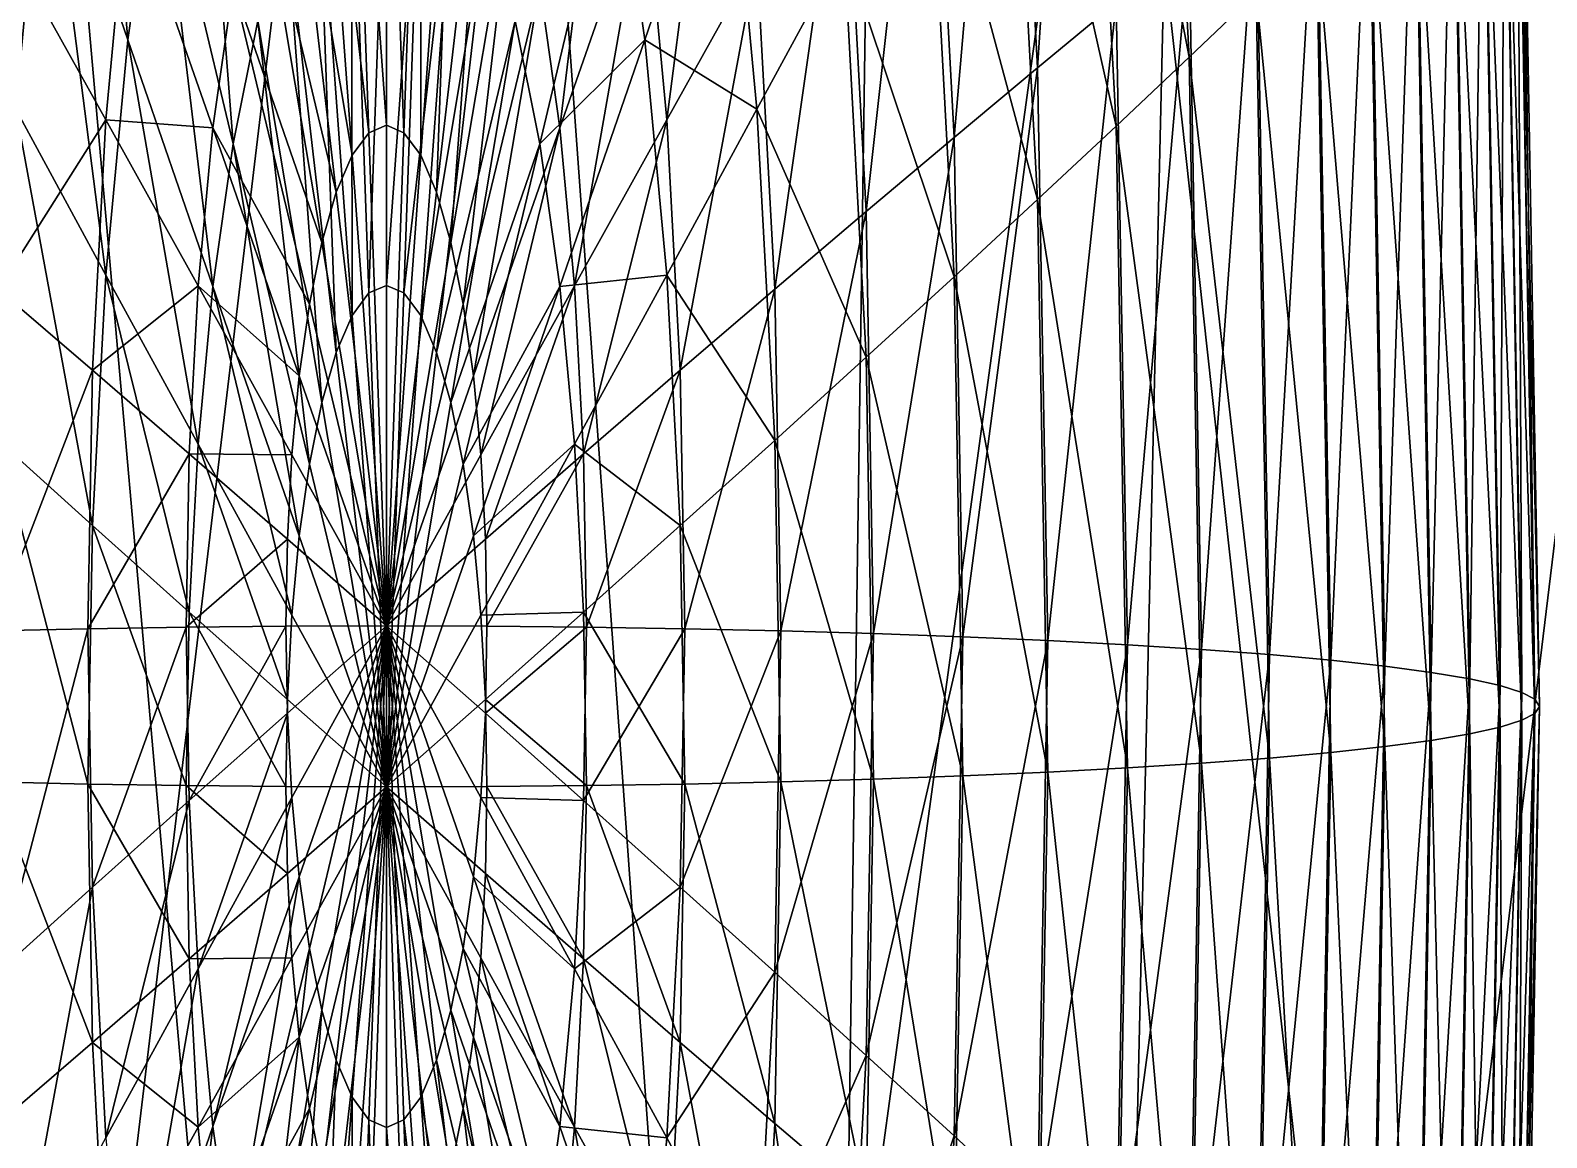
# Model space of a CAD drawing. Header units: metres. Extents: x -1.26 to 1.26, y -3.52 to 3.5.
# Drawn here: x -0.0618 to 0.2013, y -1.1444 to -0.9523 of the extents above; entities that cross this region are included whole.
import ezdxf

# ---------------------------------------------------------------- set-up
doc = ezdxf.new("R2010")
doc.units = ezdxf.units.M

msp = doc.modelspace()

# ---------------------------------------------------------------- linework, layer by layer
at = {"layer": 'Pyramid'}
for points in [[(0, -1.53623, -0.08826), (0, -0.51472, -0.12391), (-0.08926, -0.52521, -0.10398)], [(0.07446, -1.54556, -0.075), (0, -0.51472, -0.12391), (0, -1.53623, -0.08826)], [(0.07446, -1.54556, -0.075), (0.08926, -0.52521, -0.10398), (0, -0.51472, -0.12391)], [(0, -1.53623, -0.08826), (-0.08926, -0.52521, -0.10398), (-0.07446, -1.54556, -0.075)], [(0.20254, -1.55346, -0.06377), (0.08926, -0.52521, -0.10398), (0.07446, -1.54556, -0.075)], [(0.20254, -1.55346, -0.06377), (0.2428, -0.5341, -0.08712), (0.08926, -0.52521, -0.10398)], [(0.11606, -1.75334, 0.16585), (0.24427, -0.69867, 0.15494), (0.20377, -1.69974, 0.10673)], [(0.11606, -1.75334, 0.16585), (0.13913, -0.75896, 0.23734), (0.24427, -0.69867, 0.15494)], [(-0.11606, -1.75334, 0.16585), (-0.13913, -0.75896, 0.23734), (0, -0.78425, 0.27189)], [(0, -1.77581, 0.19064), (0.13913, -0.75896, 0.23734), (0.11606, -1.75334, 0.16585)], [(0, -1.77581, 0.19064), (0, -0.78425, 0.27189), (0.13913, -0.75896, 0.23734)], [(-0.11606, -1.75334, 0.16585), (0, -0.78425, 0.27189), (0, -1.77581, 0.19064)]]:
    msp.add_3dface(points, dxfattribs=at)
at = {"layer": 'Sphere'}
for points in [[(0.1208, -0.86097, 0.33728), (0.13289, -0.8382, 0.32706), (0.13927, -0.95697, 0.31875)], [(0.13289, -0.8382, 0.32706), (0.15088, -0.94586, 0.30663), (0.13927, -0.95697, 0.31875)], [(0.1208, -0.83959, 0.03161), (0.1078, -0.86247, 0.01936), (0.11297, -0.9588, 0.01263)], [(0.1208, -0.83959, 0.03161), (0.11297, -0.9588, 0.01263), (0.1266, -0.94756, 0.02406)], [(0.1078, -0.86247, 0.01936), (0.09397, -0.88692, 0.00826), (0.09848, -0.9709, 0.00238)], [(0.1078, -0.86247, 0.01936), (0.09848, -0.9709, 0.00238), (0.11297, -0.9588, 0.01263)], [(0.1078, -0.88532, 0.34623), (0.1208, -0.86097, 0.33728), (0.1266, -0.96893, 0.32973)], [(0.1208, -0.86097, 0.33728), (0.13927, -0.95697, 0.31875), (0.1266, -0.96893, 0.32973)], [(-0.04483, -0.95397, 0.37085), (-0.05924, -0.91211, 0.36852), (-0.0524, -0.86339, 0.37193)], [(-0.04483, -0.95397, 0.37085), (-0.0524, -0.86339, 0.37193), (-0.03965, -0.91711, 0.37343)], [(-0.06428, -0.96601, 0.36475), (-0.0732, -0.87144, 0.36467), (-0.05924, -0.91211, 0.36852)], [(-0.00603, -0.88526, -0.01544), (0, -0.96875, -0.02356), (0, -0.88263, -0.01526)], [(0, -0.88263, -0.01526), (0.00303, -0.97007, -0.02366), (0.00603, -0.88526, -0.01544)], [(0, -0.88263, -0.01526), (0, -0.96875, -0.02356), (0.00303, -0.97007, -0.02366)], [(-0.0266, -0.97198, 0.37338), (-0.03965, -0.91711, 0.37343), (-0.03327, -0.88528, 0.37566)], [(-0.0266, -0.97198, 0.37338), (-0.03327, -0.88528, 0.37566), (-0.02232, -0.95063, 0.37487)], [(-0.01188, -0.89307, -0.01599), (-0.00303, -0.97007, -0.02366), (-0.00603, -0.88526, -0.01544)], [(-0.00603, -0.88526, -0.01544), (-0.00303, -0.97007, -0.02366), (0, -0.96875, -0.02356)], [(0.00603, -0.88526, -0.01544), (0.00303, -0.97007, -0.02366), (0.00596, -0.97399, -0.02393)], [(0.00603, -0.88526, -0.01544), (0.00596, -0.97399, -0.02393), (0.01188, -0.89307, -0.01599)], [(0.05924, -0.88589, -0.00644), (0.04483, -0.92702, -0.01458), (0.04864, -0.96781, -0.01743)], [(0.05924, -0.88589, -0.00644), (0.04864, -0.96781, -0.01743), (0.06428, -0.93979, -0.01021)], [(0.09397, -0.91108, 0.35382), (0.1078, -0.88532, 0.34623), (0.11297, -0.98166, 0.33949)], [(0.1078, -0.88532, 0.34623), (0.1266, -0.96893, 0.32973), (0.11297, -0.98166, 0.33949)], [(0.09397, -0.88692, 0.00826), (0.07943, -0.91276, -0.00163), (0.08324, -0.98374, -0.00659)], [(0.09397, -0.88692, 0.00826), (0.08324, -0.98374, -0.00659), (0.09848, -0.9709, 0.00238)], [(0.03965, -0.89016, -0.012), (0.0266, -0.94451, -0.01959), (0.03008, -0.96924, -0.02132)], [(0.03965, -0.89016, -0.012), (0.03008, -0.96924, -0.02132), (0.04483, -0.92702, -0.01458)], [(-0.01736, -0.90583, -0.01688), (-0.00596, -0.97399, -0.02393), (-0.01188, -0.89307, -0.01599)], [(-0.01188, -0.89307, -0.01599), (-0.00596, -0.97399, -0.02393), (-0.00303, -0.97007, -0.02366)], [(0.01188, -0.89307, -0.01599), (0.00596, -0.97399, -0.02393), (0.00872, -0.9804, -0.02438)], [(0.01188, -0.89307, -0.01599), (0.00872, -0.9804, -0.02438), (0.01736, -0.90583, -0.01688)], [(0.19397, -0.89657, 0.14639), (0.19025, -0.89866, 0.12917), (0.19319, -1.06598, 0.11747)], [(0.19397, -0.89657, 0.14639), (0.19319, -1.06598, 0.11747), (0.19696, -1.06717, 0.13447)], [(0.19621, -0.89581, 0.16379), (0.19397, -0.89657, 0.14639), (0.19696, -1.06717, 0.13447)], [(0.19696, -0.89637, 0.18122), (0.19621, -0.89581, 0.16379), (0.19924, -1.06837, 0.15172)], [(0.19621, -0.89581, 0.16379), (0.19696, -1.06717, 0.13447), (0.19924, -1.06837, 0.15172)], [(0.19621, -0.89824, 0.19857), (0.19696, -0.89637, 0.18122), (0.2, -1.06959, 0.16911)], [(0.19696, -0.89637, 0.18122), (0.19924, -1.06837, 0.15172), (0.2, -1.06959, 0.16911)], [(0.19025, -0.89866, 0.12917), (0.18508, -0.90204, 0.11226), (0.18794, -1.06482, 0.10087)], [(0.19025, -0.89866, 0.12917), (0.18794, -1.06482, 0.10087), (0.19319, -1.06598, 0.11747)], [(0.19397, -0.90142, 0.21568), (0.19621, -0.89824, 0.19857), (0.19924, -1.07081, 0.1865)], [(0.19621, -0.89824, 0.19857), (0.2, -1.06959, 0.16911), (0.19924, -1.07081, 0.1865)], [(0.18508, -0.90204, 0.11226), (0.17851, -0.9067, 0.09577), (0.18126, -1.06369, 0.08479)], [(0.18508, -0.90204, 0.11226), (0.18126, -1.06369, 0.08479), (0.18794, -1.06482, 0.10087)], [(0.19025, -0.90588, 0.23245), (0.19397, -0.90142, 0.21568), (0.19696, -1.07201, 0.20376)], [(0.19397, -0.90142, 0.21568), (0.19924, -1.07081, 0.1865), (0.19696, -1.07201, 0.20376)], [(-0.02232, -0.92315, -0.01809), (-0.00872, -0.9804, -0.02438), (-0.01736, -0.90583, -0.01688)], [(-0.01736, -0.90583, -0.01688), (-0.00872, -0.9804, -0.02438), (-0.00596, -0.97399, -0.02393)], [(0.01736, -0.90583, -0.01688), (0.00872, -0.9804, -0.02438), (0.0112, -0.98909, -0.02499)], [(0.01736, -0.90583, -0.01688), (0.0112, -0.98909, -0.02499), (0.02232, -0.92315, -0.01809)], [(0.17851, -0.9067, 0.09577), (0.17057, -0.9126, 0.07984), (0.17321, -1.06262, 0.06935)], [(0.17851, -0.9067, 0.09577), (0.17321, -1.06262, 0.06935), (0.18126, -1.06369, 0.08479)], [(0.18508, -0.91158, 0.24873), (0.19025, -0.90588, 0.23245), (0.19319, -1.0732, 0.22075)], [(0.19025, -0.90588, 0.23245), (0.19696, -1.07201, 0.20376), (0.19319, -1.0732, 0.22075)], [(-0.04864, -0.99476, 0.368), (-0.06428, -0.96601, 0.36475), (-0.05924, -0.91211, 0.36852)], [(-0.04864, -0.99476, 0.368), (-0.05924, -0.91211, 0.36852), (-0.04483, -0.95397, 0.37085)], [(-0.00303, -0.99787, 0.37385), (-0.00603, -0.91274, 0.37752), (0, -0.91011, 0.37771)], [(-0.00303, -0.99787, 0.37385), (0, -0.91011, 0.37771), (0, -0.99655, 0.37394)], [(0, -0.99655, 0.37394), (0, -0.91011, 0.37771), (0.00603, -0.91274, 0.37752)], [(0.03965, -0.91711, 0.37343), (0.05924, -0.91211, 0.36852), (0.04483, -0.95397, 0.37085)], [(0.04483, -0.95397, 0.37085), (0.05924, -0.91211, 0.36852), (0.06428, -0.96601, 0.36475)], [(0.05924, -0.91211, 0.36852), (0.07943, -0.93804, 0.36001), (0.06428, -0.96601, 0.36475)], [(0.07943, -0.93804, 0.36001), (0.09397, -0.91108, 0.35382), (0.09848, -0.99506, 0.34795)], [(0.09397, -0.91108, 0.35382), (0.11297, -0.98166, 0.33949), (0.09848, -0.99506, 0.34795)], [(0.17057, -0.9126, 0.07984), (0.16134, -0.91969, 0.0646), (0.16383, -1.06159, 0.05467)], [(0.17057, -0.9126, 0.07984), (0.16383, -1.06159, 0.05467), (0.17321, -1.06262, 0.06935)], [(0.17851, -0.91849, 0.26441), (0.18508, -0.91158, 0.24873), (0.18794, -1.07436, 0.23735)], [(0.18508, -0.91158, 0.24873), (0.19319, -1.0732, 0.22075), (0.18794, -1.07436, 0.23735)], [(-0.00596, -1.00179, 0.37358), (-0.01188, -0.92055, 0.37697), (-0.00603, -0.91274, 0.37752)], [(-0.00596, -1.00179, 0.37358), (-0.00603, -0.91274, 0.37752), (-0.00303, -0.99787, 0.37385)], [(0, -0.99655, 0.37394), (0.00603, -0.91274, 0.37752), (0.00303, -0.99787, 0.37385)], [(0.00303, -0.99787, 0.37385), (0.00603, -0.91274, 0.37752), (0.01188, -0.92055, 0.37697)], [(0.07943, -0.91276, -0.00163), (0.06428, -0.93979, -0.01021), (0.06736, -0.99723, -0.01423)], [(0.07943, -0.91276, -0.00163), (0.06736, -0.99723, -0.01423), (0.08324, -0.98374, -0.00659)], [(-0.03008, -0.99672, 0.37165), (-0.04483, -0.95397, 0.37085), (-0.03965, -0.91711, 0.37343)], [(-0.03008, -0.99672, 0.37165), (-0.03965, -0.91711, 0.37343), (-0.0266, -0.97198, 0.37338)], [(0.02232, -0.95063, 0.37487), (0.03965, -0.91711, 0.37343), (0.0266, -0.97198, 0.37338)], [(0.0266, -0.97198, 0.37338), (0.03965, -0.91711, 0.37343), (0.04483, -0.95397, 0.37085)], [(-0.00872, -1.00819, 0.37313), (-0.01736, -0.93331, 0.37608), (-0.01188, -0.92055, 0.37697)], [(-0.00872, -1.00819, 0.37313), (-0.01188, -0.92055, 0.37697), (-0.00596, -1.00179, 0.37358)], [(0.00303, -0.99787, 0.37385), (0.01188, -0.92055, 0.37697), (0.00596, -1.00179, 0.37358)], [(0.00596, -1.00179, 0.37358), (0.01188, -0.92055, 0.37697), (0.01736, -0.93331, 0.37608)], [(0.16134, -0.91969, 0.0646), (0.15088, -0.92792, 0.05015), (0.15321, -1.06062, 0.04087)], [(0.16134, -0.91969, 0.0646), (0.15321, -1.06062, 0.04087), (0.16383, -1.06159, 0.05467)], [(0.17057, -0.92655, 0.27936), (0.17851, -0.91849, 0.26441), (0.18126, -1.07549, 0.25343)], [(0.17851, -0.91849, 0.26441), (0.18794, -1.07436, 0.23735), (0.18126, -1.07549, 0.25343)], [(-0.0266, -0.94451, -0.01959), (-0.0112, -0.98909, -0.02499), (-0.02232, -0.92315, -0.01809)], [(-0.02232, -0.92315, -0.01809), (-0.0112, -0.98909, -0.02499), (-0.00872, -0.9804, -0.02438)], [(0.02232, -0.92315, -0.01809), (0.0112, -0.98909, -0.02499), (0.01335, -0.99981, -0.02574)], [(0.02232, -0.92315, -0.01809), (0.01335, -0.99981, -0.02574), (0.0266, -0.94451, -0.01959)], [(-0.06428, -0.93979, -0.01021), (-0.04864, -0.96781, -0.01743), (-0.04483, -0.92702, -0.01458)], [(-0.04864, -0.96781, -0.01743), (-0.03008, -0.96924, -0.02132), (-0.04483, -0.92702, -0.01458)], [(-0.04483, -0.92702, -0.01458), (-0.03008, -0.96924, -0.02132), (-0.0266, -0.94451, -0.01959)], [(0.04483, -0.92702, -0.01458), (0.03008, -0.96924, -0.02132), (0.03264, -0.99661, -0.02323)], [(0.04483, -0.92702, -0.01458), (0.03264, -0.99661, -0.02323), (0.04864, -0.96781, -0.01743)], [(0.15088, -0.92792, 0.05015), (0.13927, -0.93724, 0.0366), (0.14142, -1.05973, 0.02803)], [(0.15088, -0.92792, 0.05015), (0.14142, -1.05973, 0.02803), (0.15321, -1.06062, 0.04087)], [(0.16134, -0.9357, 0.29347), (0.17057, -0.92655, 0.27936), (0.17321, -1.07657, 0.26887)], [(0.17057, -0.92655, 0.27936), (0.18126, -1.07549, 0.25343), (0.17321, -1.07657, 0.26887)], [(-0.0112, -1.01689, 0.37252), (-0.02232, -0.95063, 0.37487), (-0.01736, -0.93331, 0.37608)], [(-0.0112, -1.01689, 0.37252), (-0.01736, -0.93331, 0.37608), (-0.00872, -1.00819, 0.37313)], [(0.00596, -1.00179, 0.37358), (0.01736, -0.93331, 0.37608), (0.00872, -1.00819, 0.37313)], [(0.00872, -1.00819, 0.37313), (0.01736, -0.93331, 0.37608), (0.02232, -0.95063, 0.37487)], [(0.15088, -0.94586, 0.30663), (0.16134, -0.9357, 0.29347), (0.16383, -1.07759, 0.28355)], [(0.16134, -0.9357, 0.29347), (0.17321, -1.07657, 0.26887), (0.16383, -1.07759, 0.28355)], [(0.06428, -0.96601, 0.36475), (0.07943, -0.93804, 0.36001), (0.08324, -1.00903, 0.35505)], [(0.07943, -0.93804, 0.36001), (0.09848, -0.99506, 0.34795), (0.08324, -1.00903, 0.35505)], [(0.13927, -0.93724, 0.0366), (0.1266, -0.94756, 0.02406), (0.12856, -1.0589, 0.01627)], [(0.13927, -0.93724, 0.0366), (0.12856, -1.0589, 0.01627), (0.14142, -1.05973, 0.02803)], [(-0.06736, -0.99724, -0.01423), (-0.04864, -0.96781, -0.01743), (-0.06428, -0.93979, -0.01021)], [(0.06428, -0.93979, -0.01021), (0.04864, -0.96781, -0.01743), (0.05098, -1.01128, -0.02047)], [(0.06428, -0.93979, -0.01021), (0.05098, -1.01128, -0.02047), (0.06736, -0.99723, -0.01423)], [(-0.03008, -0.96924, -0.02132), (-0.01335, -0.99981, -0.02574), (-0.0266, -0.94451, -0.01959)], [(-0.0266, -0.94451, -0.01959), (-0.01335, -0.99981, -0.02574), (-0.0112, -0.98909, -0.02499)], [(0.0266, -0.94451, -0.01959), (0.01335, -0.99981, -0.02574), (0.0151, -1.01222, -0.0266)], [(0.0266, -0.94451, -0.01959), (0.0151, -1.01222, -0.0266), (0.03008, -0.96924, -0.02132)], [(0.13927, -0.95697, 0.31875), (0.15088, -0.94586, 0.30663), (0.15321, -1.07856, 0.29735)], [(0.15088, -0.94586, 0.30663), (0.16383, -1.07759, 0.28355), (0.15321, -1.07856, 0.29735)], [(0.1266, -0.94756, 0.02406), (0.11297, -0.9588, 0.01263), (0.11472, -1.05816, 0.00568)], [(0.1266, -0.94756, 0.02406), (0.11472, -1.05816, 0.00568), (0.12856, -1.0589, 0.01627)], [(-0.01335, -1.0276, 0.37177), (-0.0266, -0.97198, 0.37338), (-0.02232, -0.95063, 0.37487)], [(-0.01335, -1.0276, 0.37177), (-0.02232, -0.95063, 0.37487), (-0.0112, -1.01689, 0.37252)], [(0.00872, -1.00819, 0.37313), (0.02232, -0.95063, 0.37487), (0.0112, -1.01689, 0.37252)], [(0.0112, -1.01689, 0.37252), (0.02232, -0.95063, 0.37487), (0.0266, -0.97198, 0.37338)], [(-0.03264, -1.02408, 0.36973), (-0.04864, -0.99476, 0.368), (-0.04483, -0.95397, 0.37085)], [(-0.03264, -1.02408, 0.36973), (-0.04483, -0.95397, 0.37085), (-0.03008, -0.99672, 0.37165)], [(0.0266, -0.97198, 0.37338), (0.04483, -0.95397, 0.37085), (0.03008, -0.99672, 0.37165)], [(0.03008, -0.99672, 0.37165), (0.04483, -0.95397, 0.37085), (0.04864, -0.99476, 0.368)], [(0.04483, -0.95397, 0.37085), (0.06428, -0.96601, 0.36475), (0.04864, -0.99476, 0.368)], [(0.1266, -0.96893, 0.32973), (0.13927, -0.95697, 0.31875), (0.14142, -1.07946, 0.31019)], [(0.13927, -0.95697, 0.31875), (0.15321, -1.07856, 0.29735), (0.14142, -1.07946, 0.31019)], [(0.11297, -0.9588, 0.01263), (0.09848, -0.9709, 0.00238), (0.1, -1.05751, -0.00367)], [(0.11297, -0.9588, 0.01263), (0.1, -1.05751, -0.00367), (0.11472, -1.05816, 0.00568)], [(-0.05098, -1.03823, 0.36496), (-0.06736, -1.02345, 0.36073), (-0.06428, -0.96601, 0.36475)], [(-0.06736, -0.99724, -0.01423), (-0.05098, -1.01128, -0.02047), (-0.04864, -0.96781, -0.01743)], [(-0.05098, -1.03823, 0.36496), (-0.06428, -0.96601, 0.36475), (-0.04864, -0.99476, 0.368)], [(-0.05098, -1.01128, -0.02047), (-0.03264, -0.99661, -0.02323), (-0.04864, -0.96781, -0.01743)], [(-0.04864, -0.96781, -0.01743), (-0.03264, -0.99661, -0.02323), (-0.03008, -0.96924, -0.02132)], [(0.04864, -0.96781, -0.01743), (0.03264, -0.99661, -0.02323), (0.0342, -1.02577, -0.02527)], [(0.04864, -0.96781, -0.01743), (0.0342, -1.02577, -0.02527), (0.05098, -1.01128, -0.02047)], [(0.04864, -0.99476, 0.368), (0.06428, -0.96601, 0.36475), (0.06736, -1.02345, 0.36073)], [(0.06428, -0.96601, 0.36475), (0.08324, -1.00903, 0.35505), (0.06736, -1.02345, 0.36073)], [(-0.03264, -0.99661, -0.02323), (-0.0151, -1.01222, -0.0266), (-0.03008, -0.96924, -0.02132)], [(-0.03008, -0.96924, -0.02132), (-0.0151, -1.01222, -0.0266), (-0.01335, -0.99981, -0.02574)], [(-0.00596, -0.97399, -0.02393), (0, -1.05564, -0.0304), (-0.00303, -0.97007, -0.02366)], [(-0.00303, -0.97007, -0.02366), (0, -1.05564, -0.0304), (0, -0.96875, -0.02356)], [(-0.00303, -0.97007, -0.02366), (0, -1.05564, -0.0304), (0, -1.05564, -0.0304)], [(0, -0.96875, -0.02356), (0, -1.05564, -0.0304), (0.00303, -0.97007, -0.02366)], [(0, -0.96875, -0.02356), (0, -1.05564, -0.0304), (0, -1.05564, -0.0304)], [(0.00303, -0.97007, -0.02366), (0, -1.05564, -0.0304), (0.00596, -0.97399, -0.02393)], [(0.00303, -0.97007, -0.02366), (0, -1.05564, -0.0304), (0, -1.05564, -0.0304)], [(0.03008, -0.96924, -0.02132), (0.0151, -1.01222, -0.0266), (0.01638, -1.02596, -0.02756)], [(0.03008, -0.96924, -0.02132), (0.01638, -1.02596, -0.02756), (0.03264, -0.99661, -0.02323)], [(0.11297, -0.98166, 0.33949), (0.1266, -0.96893, 0.32973), (0.12856, -1.08028, 0.32195)], [(0.1266, -0.96893, 0.32973), (0.14142, -1.07946, 0.31019), (0.12856, -1.08028, 0.32195)], [(-0.0151, -1.04002, 0.3709), (-0.03008, -0.99672, 0.37165), (-0.0266, -0.97198, 0.37338)], [(-0.0151, -1.04002, 0.3709), (-0.0266, -0.97198, 0.37338), (-0.01335, -1.0276, 0.37177)], [(0.0112, -1.01689, 0.37252), (0.0266, -0.97198, 0.37338), (0.01335, -1.0276, 0.37177)], [(0.01335, -1.0276, 0.37177), (0.0266, -0.97198, 0.37338), (0.03008, -0.99672, 0.37165)], [(0.09848, -0.9709, 0.00238), (0.08324, -0.98374, -0.00659), (0.08452, -1.05695, -0.01171)], [(0.09848, -0.9709, 0.00238), (0.08452, -1.05695, -0.01171), (0.1, -1.05751, -0.00367)], [(-0.00872, -0.9804, -0.02438), (0, -1.05564, -0.0304), (-0.00596, -0.97399, -0.02393)], [(-0.00596, -0.97399, -0.02393), (0, -1.05564, -0.0304), (0, -1.05564, -0.0304)], [(0.00596, -0.97399, -0.02393), (0, -1.05564, -0.0304), (0.00872, -0.9804, -0.02438)], [(0.00596, -0.97399, -0.02393), (0, -1.05564, -0.0304), (0, -1.05564, -0.0304)], [(-0.0112, -0.98909, -0.02499), (0, -1.05564, -0.0304), (-0.00872, -0.9804, -0.02438)], [(-0.00872, -0.9804, -0.02438), (0, -1.05564, -0.0304), (0, -1.05564, -0.0304)], [(0.00872, -0.9804, -0.02438), (0, -1.05564, -0.0304), (0.0112, -0.98909, -0.02499)], [(0.00872, -0.9804, -0.02438), (0, -1.05564, -0.0304), (0, -1.05564, -0.0304)], [(0.09848, -0.99506, 0.34795), (0.11297, -0.98166, 0.33949), (0.11472, -1.08102, 0.33254)], [(0.11297, -0.98166, 0.33949), (0.12856, -1.08028, 0.32195), (0.11472, -1.08102, 0.33254)], [(0.08324, -0.98374, -0.00659), (0.06736, -0.99723, -0.01423), (0.0684, -1.05648, -0.01837)], [(0.08324, -0.98374, -0.00659), (0.0684, -1.05648, -0.01837), (0.08452, -1.05695, -0.01171)], [(-0.01335, -0.99981, -0.02574), (0, -1.05564, -0.0304), (-0.0112, -0.98909, -0.02499)], [(-0.0112, -0.98909, -0.02499), (0, -1.05564, -0.0304), (0, -1.05564, -0.0304)], [(0.0112, -0.98909, -0.02499), (0, -1.05564, -0.0304), (0.01335, -0.99981, -0.02574)], [(0.0112, -0.98909, -0.02499), (0, -1.05564, -0.0304), (0, -1.05564, -0.0304)], [(-0.0342, -1.05325, 0.3677), (-0.05098, -1.03823, 0.36496), (-0.04864, -0.99476, 0.368)], [(-0.05098, -1.01128, -0.02047), (-0.0342, -1.02577, -0.02527), (-0.03264, -0.99661, -0.02323)], [(-0.0342, -1.05325, 0.3677), (-0.04864, -0.99476, 0.368), (-0.03264, -1.02408, 0.36973)], [(-0.0342, -1.02577, -0.02527), (-0.01638, -1.02596, -0.02756), (-0.03264, -0.99661, -0.02323)], [(-0.03264, -0.99661, -0.02323), (-0.01638, -1.02596, -0.02756), (-0.0151, -1.01222, -0.0266)], [(-0.01638, -1.05375, 0.36994), (-0.03264, -1.02408, 0.36973), (-0.03008, -0.99672, 0.37165)], [(-0.01638, -1.05375, 0.36994), (-0.03008, -0.99672, 0.37165), (-0.0151, -1.04002, 0.3709)], [(0, -1.08354, 0.36862), (-0.00303, -0.99787, 0.37385), (0, -0.99655, 0.37394)], [(0, -1.08354, 0.36862), (0, -0.99655, 0.37394), (0, -1.08354, 0.36862)], [(0, -1.08354, 0.36862), (0, -0.99655, 0.37394), (0.00303, -0.99787, 0.37385)], [(0.01335, -1.0276, 0.37177), (0.03008, -0.99672, 0.37165), (0.0151, -1.04002, 0.3709)], [(0.0151, -1.04002, 0.3709), (0.03008, -0.99672, 0.37165), (0.03264, -1.02408, 0.36973)], [(0.03264, -0.99661, -0.02323), (0.01638, -1.02596, -0.02756), (0.01717, -1.0406, -0.02859)], [(0.03264, -0.99661, -0.02323), (0.01717, -1.0406, -0.02859), (0.0342, -1.02577, -0.02527)], [(0.03008, -0.99672, 0.37165), (0.04864, -0.99476, 0.368), (0.03264, -1.02408, 0.36973)], [(0.03264, -1.02408, 0.36973), (0.04864, -0.99476, 0.368), (0.05098, -1.03823, 0.36496)], [(0.04864, -0.99476, 0.368), (0.06736, -1.02345, 0.36073), (0.05098, -1.03823, 0.36496)], [(0.08324, -1.00903, 0.35505), (0.09848, -0.99506, 0.34795), (0.1, -1.08167, 0.34189)], [(0.09848, -0.99506, 0.34795), (0.11472, -1.08102, 0.33254), (0.1, -1.08167, 0.34189)], [(-0.0684, -1.05648, -0.01837), (-0.05098, -1.01128, -0.02047), (-0.06736, -0.99724, -0.01423)], [(0, -1.08354, 0.36862), (-0.00596, -1.00179, 0.37358), (-0.00303, -0.99787, 0.37385)], [(0, -1.08354, 0.36862), (-0.00303, -0.99787, 0.37385), (0, -1.08354, 0.36862)], [(0, -1.08354, 0.36862), (0.00303, -0.99787, 0.37385), (0.00596, -1.00179, 0.37358)], [(0, -1.08354, 0.36862), (0.00303, -0.99787, 0.37385), (0, -1.08354, 0.36862)], [(0.06736, -0.99723, -0.01423), (0.05098, -1.01128, -0.02047), (0.05176, -1.05612, -0.0236)], [(0.06736, -0.99723, -0.01423), (0.05176, -1.05612, -0.0236), (0.0684, -1.05648, -0.01837)], [(-0.0151, -1.01222, -0.0266), (0, -1.05564, -0.0304), (-0.01335, -0.99981, -0.02574)], [(-0.01335, -0.99981, -0.02574), (0, -1.05564, -0.0304), (0, -1.05564, -0.0304)], [(0, -1.08354, 0.36862), (-0.00872, -1.00819, 0.37313), (-0.00596, -1.00179, 0.37358)], [(0, -1.08354, 0.36862), (-0.00596, -1.00179, 0.37358), (0, -1.08354, 0.36862)], [(0.01335, -0.99981, -0.02574), (0, -1.05564, -0.0304), (0.0151, -1.01222, -0.0266)], [(0.01335, -0.99981, -0.02574), (0, -1.05564, -0.0304), (0, -1.05564, -0.0304)], [(0, -1.08354, 0.36862), (0.00596, -1.00179, 0.37358), (0.00872, -1.00819, 0.37313)], [(0, -1.08354, 0.36862), (0.00596, -1.00179, 0.37358), (0, -1.08354, 0.36862)], [(0, -1.08354, 0.36862), (-0.0112, -1.01689, 0.37252), (-0.00872, -1.00819, 0.37313)], [(0, -1.08354, 0.36862), (-0.00872, -1.00819, 0.37313), (0, -1.08354, 0.36862)], [(0, -1.08354, 0.36862), (0.00872, -1.00819, 0.37313), (0.0112, -1.01689, 0.37252)], [(0, -1.08354, 0.36862), (0.00872, -1.00819, 0.37313), (0, -1.08354, 0.36862)], [(0.06736, -1.02345, 0.36073), (0.08324, -1.00903, 0.35505), (0.08452, -1.08224, 0.34993)], [(0.08324, -1.00903, 0.35505), (0.1, -1.08167, 0.34189), (0.08452, -1.08224, 0.34993)], [(-0.0684, -1.05648, -0.01837), (-0.05176, -1.05612, -0.0236), (-0.05098, -1.01128, -0.02047)], [(-0.05176, -1.05612, -0.0236), (-0.0342, -1.02577, -0.02527), (-0.05098, -1.01128, -0.02047)], [(-0.01638, -1.02596, -0.02756), (0, -1.05564, -0.0304), (-0.0151, -1.01222, -0.0266)], [(-0.0151, -1.01222, -0.0266), (0, -1.05564, -0.0304), (0, -1.05564, -0.0304)], [(0.0151, -1.01222, -0.0266), (0, -1.05564, -0.0304), (0.01638, -1.02596, -0.02756)], [(0.0151, -1.01222, -0.0266), (0, -1.05564, -0.0304), (0, -1.05564, -0.0304)], [(0.05098, -1.01128, -0.02047), (0.0342, -1.02577, -0.02527), (0.03473, -1.05585, -0.02737)], [(0.05098, -1.01128, -0.02047), (0.03473, -1.05585, -0.02737), (0.05176, -1.05612, -0.0236)], [(0, -1.08354, 0.36862), (-0.01335, -1.0276, 0.37177), (-0.0112, -1.01689, 0.37252)], [(0, -1.08354, 0.36862), (-0.0112, -1.01689, 0.37252), (0, -1.08354, 0.36862)], [(0, -1.08354, 0.36862), (0.0112, -1.01689, 0.37252), (0.01335, -1.0276, 0.37177)], [(0, -1.08354, 0.36862), (0.0112, -1.01689, 0.37252), (0, -1.08354, 0.36862)], [(-0.05176, -1.08307, 0.36182), (-0.0684, -1.0827, 0.35659), (-0.06736, -1.02345, 0.36073)], [(-0.05176, -1.08307, 0.36182), (-0.06736, -1.02345, 0.36073), (-0.05098, -1.03823, 0.36496)], [(-0.05176, -1.05612, -0.0236), (-0.03473, -1.05585, -0.02737), (-0.0342, -1.02577, -0.02527)], [(-0.03473, -1.05585, -0.02737), (-0.01717, -1.0406, -0.02859), (-0.0342, -1.02577, -0.02527)], [(-0.01717, -1.06839, 0.36892), (-0.0342, -1.05325, 0.3677), (-0.03264, -1.02408, 0.36973)], [(-0.0342, -1.02577, -0.02527), (-0.01717, -1.0406, -0.02859), (-0.01638, -1.02596, -0.02756)], [(-0.01717, -1.06839, 0.36892), (-0.03264, -1.02408, 0.36973), (-0.01638, -1.05375, 0.36994)], [(0.0151, -1.04002, 0.3709), (0.03264, -1.02408, 0.36973), (0.01638, -1.05375, 0.36994)], [(0.01638, -1.05375, 0.36994), (0.03264, -1.02408, 0.36973), (0.0342, -1.05325, 0.3677)], [(0.0342, -1.02577, -0.02527), (0.01717, -1.0406, -0.02859), (0.01743, -1.05569, -0.02964)], [(0.0342, -1.02577, -0.02527), (0.01743, -1.05569, -0.02964), (0.03473, -1.05585, -0.02737)], [(0.03264, -1.02408, 0.36973), (0.05098, -1.03823, 0.36496), (0.0342, -1.05325, 0.3677)], [(0.05098, -1.03823, 0.36496), (0.06736, -1.02345, 0.36073), (0.0684, -1.0827, 0.35659)], [(0.06736, -1.02345, 0.36073), (0.08452, -1.08224, 0.34993), (0.0684, -1.0827, 0.35659)], [(-0.01717, -1.0406, -0.02859), (0, -1.05564, -0.0304), (-0.01638, -1.02596, -0.02756)], [(-0.01638, -1.02596, -0.02756), (0, -1.05564, -0.0304), (0, -1.05564, -0.0304)], [(0, -1.08354, 0.36862), (-0.0151, -1.04002, 0.3709), (-0.01335, -1.0276, 0.37177)], [(0, -1.08354, 0.36862), (-0.01335, -1.0276, 0.37177), (0, -1.08354, 0.36862)], [(0.01638, -1.02596, -0.02756), (0, -1.05564, -0.0304), (0.01717, -1.0406, -0.02859)], [(0.01638, -1.02596, -0.02756), (0, -1.05564, -0.0304), (0, -1.05564, -0.0304)], [(0, -1.08354, 0.36862), (0.01335, -1.0276, 0.37177), (0.0151, -1.04002, 0.3709)], [(0, -1.08354, 0.36862), (0.01335, -1.0276, 0.37177), (0, -1.08354, 0.36862)], [(-0.03473, -1.08333, 0.36559), (-0.05176, -1.08307, 0.36182), (-0.05098, -1.03823, 0.36496)], [(-0.03473, -1.08333, 0.36559), (-0.05098, -1.03823, 0.36496), (-0.0342, -1.05325, 0.3677)], [(0.0342, -1.05325, 0.3677), (0.05098, -1.03823, 0.36496), (0.05176, -1.08307, 0.36182)], [(0.05098, -1.03823, 0.36496), (0.0684, -1.0827, 0.35659), (0.05176, -1.08307, 0.36182)], [(-0.03473, -1.05585, -0.02737), (-0.01743, -1.05569, -0.02964), (-0.01717, -1.0406, -0.02859)], [(-0.01743, -1.05569, -0.02964), (0, -1.05564, -0.0304), (-0.01717, -1.0406, -0.02859)], [(-0.01717, -1.0406, -0.02859), (0, -1.05564, -0.0304), (0, -1.05564, -0.0304)], [(0, -1.08354, 0.36862), (-0.01638, -1.05375, 0.36994), (-0.0151, -1.04002, 0.3709)], [(0, -1.08354, 0.36862), (-0.0151, -1.04002, 0.3709), (0, -1.08354, 0.36862)], [(0, -1.08354, 0.36862), (0.0151, -1.04002, 0.3709), (0.01638, -1.05375, 0.36994)], [(0, -1.08354, 0.36862), (0.0151, -1.04002, 0.3709), (0, -1.08354, 0.36862)], [(0.01717, -1.0406, -0.02859), (0, -1.05564, -0.0304), (0.01743, -1.05569, -0.02964)], [(0.01717, -1.0406, -0.02859), (0, -1.05564, -0.0304), (0, -1.05564, -0.0304)], [(-0.01743, -1.08349, 0.36786), (-0.03473, -1.08333, 0.36559), (-0.0342, -1.05325, 0.3677)], [(-0.01743, -1.08349, 0.36786), (-0.0342, -1.05325, 0.3677), (-0.01717, -1.06839, 0.36892)], [(0, -1.08354, 0.36862), (-0.01717, -1.06839, 0.36892), (-0.01638, -1.05375, 0.36994)], [(0, -1.08354, 0.36862), (-0.01638, -1.05375, 0.36994), (0, -1.08354, 0.36862)], [(0, -1.08354, 0.36862), (0.01638, -1.05375, 0.36994), (0.01717, -1.06839, 0.36892)], [(0, -1.08354, 0.36862), (0.01638, -1.05375, 0.36994), (0, -1.08354, 0.36862)], [(0.01638, -1.05375, 0.36994), (0.0342, -1.05325, 0.3677), (0.01717, -1.06839, 0.36892)], [(0.01717, -1.06839, 0.36892), (0.0342, -1.05325, 0.3677), (0.03473, -1.08333, 0.36559)], [(0.0342, -1.05325, 0.3677), (0.05176, -1.08307, 0.36182), (0.03473, -1.08333, 0.36559)], [(-0.06736, -1.11573, -0.02251), (-0.05176, -1.05612, -0.0236), (-0.0684, -1.05648, -0.01837)], [(-0.06736, -1.11573, -0.02251), (-0.05098, -1.10095, -0.02674), (-0.05176, -1.05612, -0.0236)], [(-0.05098, -1.10095, -0.02674), (-0.03473, -1.05585, -0.02737), (-0.05176, -1.05612, -0.0236)], [(-0.05098, -1.10095, -0.02674), (-0.0342, -1.08593, -0.02947), (-0.03473, -1.05585, -0.02737)], [(-0.0342, -1.08593, -0.02947), (-0.01743, -1.05569, -0.02964), (-0.03473, -1.05585, -0.02737)], [(-0.0342, -1.08593, -0.02947), (-0.01717, -1.07079, -0.0307), (-0.01743, -1.05569, -0.02964)], [(-0.01743, -1.05569, -0.02964), (0, -1.05564, -0.0304), (0, -1.05564, -0.0304)], [(-0.01717, -1.07079, -0.0307), (0, -1.05564, -0.0304), (-0.01743, -1.05569, -0.02964)], [(-0.01717, -1.07079, -0.0307), (0, -1.05564, -0.0304), (0, -1.05564, -0.0304)], [(-0.01638, -1.08543, -0.03172), (0, -1.05564, -0.0304), (-0.01717, -1.07079, -0.0307)], [(-0.01638, -1.08543, -0.03172), (0, -1.05564, -0.0304), (0, -1.05564, -0.0304)], [(-0.0151, -1.09916, -0.03268), (0, -1.05564, -0.0304), (-0.01638, -1.08543, -0.03172)], [(-0.0151, -1.09916, -0.03268), (0, -1.05564, -0.0304), (0, -1.05564, -0.0304)], [(-0.01335, -1.11158, -0.03355), (0, -1.05564, -0.0304), (-0.0151, -1.09916, -0.03268)], [(-0.01335, -1.11158, -0.03355), (0, -1.05564, -0.0304), (0, -1.05564, -0.0304)], [(-0.0112, -1.1223, -0.0343), (0, -1.05564, -0.0304), (-0.01335, -1.11158, -0.03355)], [(-0.0112, -1.1223, -0.0343), (0, -1.05564, -0.0304), (0, -1.05564, -0.0304)], [(-0.00872, -1.13099, -0.03491), (0, -1.05564, -0.0304), (-0.0112, -1.1223, -0.0343)], [(-0.00872, -1.13099, -0.03491), (0, -1.05564, -0.0304), (0, -1.05564, -0.0304)], [(-0.00596, -1.13739, -0.03536), (0, -1.05564, -0.0304), (-0.00872, -1.13099, -0.03491)], [(-0.00596, -1.13739, -0.03536), (0, -1.05564, -0.0304), (0, -1.05564, -0.0304)], [(-0.00303, -1.14132, -0.03563), (0, -1.05564, -0.0304), (-0.00596, -1.13739, -0.03536)], [(-0.00303, -1.14132, -0.03563), (0, -1.05564, -0.0304), (0, -1.05564, -0.0304)], [(0, -1.14264, -0.03572), (0, -1.05564, -0.0304), (-0.00303, -1.14132, -0.03563)], [(0, -1.14264, -0.03572), (0, -1.05564, -0.0304), (0, -1.05564, -0.0304)], [(0.00303, -1.14132, -0.03563), (0, -1.05564, -0.0304), (0, -1.14264, -0.03572)], [(0.00303, -1.14132, -0.03563), (0, -1.05564, -0.0304), (0, -1.05564, -0.0304)], [(0.00596, -1.13739, -0.03536), (0, -1.05564, -0.0304), (0.00303, -1.14132, -0.03563)], [(0.00596, -1.13739, -0.03536), (0, -1.05564, -0.0304), (0, -1.05564, -0.0304)], [(0.00872, -1.13099, -0.03491), (0, -1.05564, -0.0304), (0.00596, -1.13739, -0.03536)], [(0.00872, -1.13099, -0.03491), (0, -1.05564, -0.0304), (0, -1.05564, -0.0304)], [(0.0112, -1.1223, -0.0343), (0, -1.05564, -0.0304), (0.00872, -1.13099, -0.03491)], [(0.0112, -1.1223, -0.0343), (0, -1.05564, -0.0304), (0, -1.05564, -0.0304)], [(0.01335, -1.11158, -0.03355), (0, -1.05564, -0.0304), (0.0112, -1.1223, -0.0343)], [(0.01335, -1.11158, -0.03355), (0, -1.05564, -0.0304), (0, -1.05564, -0.0304)], [(0.0151, -1.09916, -0.03268), (0, -1.05564, -0.0304), (0.01335, -1.11158, -0.03355)], [(0.0151, -1.09916, -0.03268), (0, -1.05564, -0.0304), (0, -1.05564, -0.0304)], [(0.01638, -1.08543, -0.03172), (0, -1.05564, -0.0304), (0.0151, -1.09916, -0.03268)], [(0.01638, -1.08543, -0.03172), (0, -1.05564, -0.0304), (0, -1.05564, -0.0304)], [(0.01717, -1.07079, -0.0307), (0, -1.05564, -0.0304), (0.01638, -1.08543, -0.03172)], [(0.01717, -1.07079, -0.0307), (0, -1.05564, -0.0304), (0, -1.05564, -0.0304)], [(0.01743, -1.05569, -0.02964), (0, -1.05564, -0.0304), (0.01717, -1.07079, -0.0307)], [(0.01743, -1.05569, -0.02964), (0, -1.05564, -0.0304), (0, -1.05564, -0.0304)], [(0.03473, -1.05585, -0.02737), (0.01743, -1.05569, -0.02964), (0.01717, -1.07079, -0.0307)], [(0.03473, -1.05585, -0.02737), (0.01717, -1.07079, -0.0307), (0.0342, -1.08593, -0.02947)], [(0.05176, -1.05612, -0.0236), (0.03473, -1.05585, -0.02737), (0.0342, -1.08593, -0.02947)], [(0.05176, -1.05612, -0.0236), (0.0342, -1.08593, -0.02947), (0.05098, -1.10095, -0.02674)], [(0.0684, -1.05648, -0.01837), (0.05176, -1.05612, -0.0236), (0.05098, -1.10095, -0.02674)], [(0.0684, -1.05648, -0.01837), (0.05098, -1.10095, -0.02674), (0.06736, -1.11573, -0.02251)], [(0.08452, -1.05695, -0.01171), (0.0684, -1.05648, -0.01837), (0.06736, -1.11573, -0.02251)], [(0.08452, -1.05695, -0.01171), (0.06736, -1.11573, -0.02251), (0.08324, -1.13016, -0.01683)], [(0.1, -1.05751, -0.00367), (0.08452, -1.05695, -0.01171), (0.08324, -1.13016, -0.01683)], [(0.1, -1.05751, -0.00367), (0.08324, -1.13016, -0.01683), (0.09848, -1.14412, -0.00973)], [(0.11472, -1.05816, 0.00568), (0.1, -1.05751, -0.00367), (0.09848, -1.14412, -0.00973)], [(0.11472, -1.05816, 0.00568), (0.09848, -1.14412, -0.00973), (0.11297, -1.15752, -0.00127)], [(0.12856, -1.0589, 0.01627), (0.11472, -1.05816, 0.00568), (0.11297, -1.15752, -0.00127)], [(0.12856, -1.0589, 0.01627), (0.11297, -1.15752, -0.00127), (0.1266, -1.17025, 0.00849)], [(0.14142, -1.05973, 0.02803), (0.12856, -1.0589, 0.01627), (0.1266, -1.17025, 0.00849)], [(0.14142, -1.05973, 0.02803), (0.1266, -1.17025, 0.00849), (0.13927, -1.18221, 0.01947)], [(0.15321, -1.06062, 0.04087), (0.14142, -1.05973, 0.02803), (0.13927, -1.18221, 0.01947)], [(0.15321, -1.06062, 0.04087), (0.13927, -1.18221, 0.01947), (0.15088, -1.19332, 0.03159)], [(0.16383, -1.06159, 0.05467), (0.15321, -1.06062, 0.04087), (0.15088, -1.19332, 0.03159)], [(0.16383, -1.06159, 0.05467), (0.15088, -1.19332, 0.03159), (0.16134, -1.20349, 0.04475)], [(0.17321, -1.06262, 0.06935), (0.16383, -1.06159, 0.05467), (0.16134, -1.20349, 0.04475)], [(0.17321, -1.06262, 0.06935), (0.16134, -1.20349, 0.04475), (0.17057, -1.21263, 0.05886)], [(0.18126, -1.06369, 0.08479), (0.17321, -1.06262, 0.06935), (0.17057, -1.21263, 0.05886)], [(0.18126, -1.06369, 0.08479), (0.17057, -1.21263, 0.05886), (0.17851, -1.22069, 0.07381)], [(0.18794, -1.06482, 0.10087), (0.18126, -1.06369, 0.08479), (0.17851, -1.22069, 0.07381)], [(0.18794, -1.06482, 0.10087), (0.17851, -1.22069, 0.07381), (0.18508, -1.2276, 0.08949)], [(0.19319, -1.06598, 0.11747), (0.18794, -1.06482, 0.10087), (0.18508, -1.2276, 0.08949)], [(0.19319, -1.06598, 0.11747), (0.18508, -1.2276, 0.08949), (0.19025, -1.2333, 0.10577)], [(0.19696, -1.06717, 0.13447), (0.19319, -1.06598, 0.11747), (0.19025, -1.2333, 0.10577)], [(0.19696, -1.06717, 0.13447), (0.19025, -1.2333, 0.10577), (0.19397, -1.23776, 0.12254)], [(0.19924, -1.06837, 0.15172), (0.19696, -1.06717, 0.13447), (0.19397, -1.23776, 0.12254)], [(0, -1.08354, 0.36862), (-0.01743, -1.08349, 0.36786), (-0.01717, -1.06839, 0.36892)], [(0, -1.08354, 0.36862), (-0.01717, -1.06839, 0.36892), (0, -1.08354, 0.36862)], [(0, -1.08354, 0.36862), (0.01717, -1.06839, 0.36892), (0.01743, -1.08349, 0.36786)], [(0, -1.08354, 0.36862), (0.01717, -1.06839, 0.36892), (0, -1.08354, 0.36862)], [(0.01717, -1.06839, 0.36892), (0.03473, -1.08333, 0.36559), (0.01743, -1.08349, 0.36786)], [(0.19924, -1.06837, 0.15172), (0.19397, -1.23776, 0.12254), (0.19621, -1.24094, 0.13965)], [(0.2, -1.06959, 0.16911), (0.19924, -1.06837, 0.15172), (0.19621, -1.24094, 0.13965)], [(0.2, -1.06959, 0.16911), (0.19621, -1.24094, 0.13965), (0.19696, -1.24282, 0.157)], [(0.19924, -1.07081, 0.1865), (0.2, -1.06959, 0.16911), (0.19696, -1.24282, 0.157)], [(-0.03264, -1.1151, -0.03151), (-0.01717, -1.07079, -0.0307), (-0.0342, -1.08593, -0.02947)], [(-0.03264, -1.1151, -0.03151), (-0.01638, -1.08543, -0.03172), (-0.01717, -1.07079, -0.0307)], [(0.0342, -1.08593, -0.02947), (0.01717, -1.07079, -0.0307), (0.01638, -1.08543, -0.03172)], [(0.19319, -1.0732, 0.22075), (0.19696, -1.07201, 0.20376), (0.19397, -1.24261, 0.19183)], [(0.19696, -1.07201, 0.20376), (0.19621, -1.24337, 0.17443), (0.19397, -1.24261, 0.19183)], [(0.19696, -1.07201, 0.20376), (0.19924, -1.07081, 0.1865), (0.19621, -1.24337, 0.17443)], [(0.19924, -1.07081, 0.1865), (0.19696, -1.24282, 0.157), (0.19621, -1.24337, 0.17443)], [(0.17321, -1.07657, 0.26887), (0.18126, -1.07549, 0.25343), (0.17851, -1.23248, 0.24245)], [(0.18126, -1.07549, 0.25343), (0.18508, -1.23714, 0.22597), (0.17851, -1.23248, 0.24245)], [(0.18126, -1.07549, 0.25343), (0.18794, -1.07436, 0.23735), (0.18508, -1.23714, 0.22597)], [(0.18794, -1.07436, 0.23735), (0.19025, -1.24052, 0.20905), (0.18508, -1.23714, 0.22597)], [(0.18794, -1.07436, 0.23735), (0.19319, -1.0732, 0.22075), (0.19025, -1.24052, 0.20905)], [(0.19319, -1.0732, 0.22075), (0.19397, -1.24261, 0.19183), (0.19025, -1.24052, 0.20905)], [(0.15321, -1.07856, 0.29735), (0.16383, -1.07759, 0.28355), (0.16134, -1.21949, 0.27362)], [(0.16383, -1.07759, 0.28355), (0.17057, -1.22658, 0.25838), (0.16134, -1.21949, 0.27362)], [(0.16383, -1.07759, 0.28355), (0.17321, -1.07657, 0.26887), (0.17057, -1.22658, 0.25838)], [(0.17321, -1.07657, 0.26887), (0.17851, -1.23248, 0.24245), (0.17057, -1.22658, 0.25838)], [(0.1, -1.08167, 0.34189), (0.11472, -1.08102, 0.33254), (0.11297, -1.18038, 0.32559)], [(0.11472, -1.08102, 0.33254), (0.1266, -1.19163, 0.31416), (0.11297, -1.18038, 0.32559)], [(0.11472, -1.08102, 0.33254), (0.12856, -1.08028, 0.32195), (0.1266, -1.19163, 0.31416)], [(0.12856, -1.08028, 0.32195), (0.13927, -1.20194, 0.30162), (0.1266, -1.19163, 0.31416)], [(0.12856, -1.08028, 0.32195), (0.14142, -1.07946, 0.31019), (0.13927, -1.20194, 0.30162)], [(0.14142, -1.07946, 0.31019), (0.15088, -1.21126, 0.28808), (0.13927, -1.20194, 0.30162)], [(0.14142, -1.07946, 0.31019), (0.15321, -1.07856, 0.29735), (0.15088, -1.21126, 0.28808)], [(0.15321, -1.07856, 0.29735), (0.16134, -1.21949, 0.27362), (0.15088, -1.21126, 0.28808)], [(-0.05098, -1.1279, 0.35869), (-0.0684, -1.0827, 0.35659), (-0.05176, -1.08307, 0.36182)], [(-0.05098, -1.1279, 0.35869), (-0.06736, -1.14195, 0.35245), (-0.0684, -1.0827, 0.35659)], [(-0.0342, -1.11341, 0.36349), (-0.05176, -1.08307, 0.36182), (-0.03473, -1.08333, 0.36559)], [(-0.0342, -1.11341, 0.36349), (-0.05098, -1.1279, 0.35869), (-0.05176, -1.08307, 0.36182)], [(-0.01717, -1.09859, 0.36681), (-0.03473, -1.08333, 0.36559), (-0.01743, -1.08349, 0.36786)], [(-0.01717, -1.09859, 0.36681), (-0.0342, -1.11341, 0.36349), (-0.03473, -1.08333, 0.36559)], [(0, -1.08354, 0.36862), (-0.01743, -1.08349, 0.36786), (0, -1.08354, 0.36862)], [(0, -1.08354, 0.36862), (-0.01717, -1.09859, 0.36681), (-0.01743, -1.08349, 0.36786)], [(0, -1.08354, 0.36862), (-0.01717, -1.09859, 0.36681), (0, -1.08354, 0.36862)], [(0, -1.08354, 0.36862), (-0.01638, -1.11323, 0.36578), (-0.01717, -1.09859, 0.36681)], [(0, -1.08354, 0.36862), (-0.01638, -1.11323, 0.36578), (0, -1.08354, 0.36862)], [(0, -1.08354, 0.36862), (-0.0151, -1.12696, 0.36482), (-0.01638, -1.11323, 0.36578)], [(0, -1.08354, 0.36862), (-0.0151, -1.12696, 0.36482), (0, -1.08354, 0.36862)], [(0, -1.08354, 0.36862), (-0.01335, -1.13938, 0.36396), (-0.0151, -1.12696, 0.36482)], [(0, -1.08354, 0.36862), (-0.01335, -1.13938, 0.36396), (0, -1.08354, 0.36862)], [(0, -1.08354, 0.36862), (-0.0112, -1.15009, 0.36321), (-0.01335, -1.13938, 0.36396)], [(0, -1.08354, 0.36862), (-0.0112, -1.15009, 0.36321), (0, -1.08354, 0.36862)], [(0, -1.08354, 0.36862), (-0.00872, -1.15878, 0.3626), (-0.0112, -1.15009, 0.36321)], [(0, -1.08354, 0.36862), (-0.00872, -1.15878, 0.3626), (0, -1.08354, 0.36862)], [(0, -1.08354, 0.36862), (-0.00596, -1.16519, 0.36215), (-0.00872, -1.15878, 0.3626)], [(0, -1.08354, 0.36862), (-0.00596, -1.16519, 0.36215), (0, -1.08354, 0.36862)], [(0, -1.08354, 0.36862), (-0.00303, -1.16911, 0.36188), (-0.00596, -1.16519, 0.36215)], [(0, -1.08354, 0.36862), (-0.00303, -1.16911, 0.36188), (0, -1.08354, 0.36862)], [(0, -1.08354, 0.36862), (0, -1.17043, 0.36178), (-0.00303, -1.16911, 0.36188)], [(0, -1.08354, 0.36862), (0.01743, -1.08349, 0.36786), (0.01717, -1.09859, 0.36681)], [(0, -1.08354, 0.36862), (0.01743, -1.08349, 0.36786), (0, -1.08354, 0.36862)], [(0, -1.08354, 0.36862), (0, -1.17043, 0.36178), (0, -1.08354, 0.36862)], [(0, -1.08354, 0.36862), (0.00303, -1.16911, 0.36188), (0, -1.17043, 0.36178)], [(0, -1.08354, 0.36862), (0.00303, -1.16911, 0.36188), (0, -1.08354, 0.36862)], [(0, -1.08354, 0.36862), (0.00596, -1.16519, 0.36215), (0.00303, -1.16911, 0.36188)], [(0, -1.08354, 0.36862), (0.00596, -1.16519, 0.36215), (0, -1.08354, 0.36862)], [(0, -1.08354, 0.36862), (0.00872, -1.15878, 0.3626), (0.00596, -1.16519, 0.36215)], [(0, -1.08354, 0.36862), (0.00872, -1.15878, 0.3626), (0, -1.08354, 0.36862)], [(0, -1.08354, 0.36862), (0.0112, -1.15009, 0.36321), (0.00872, -1.15878, 0.3626)], [(0, -1.08354, 0.36862), (0.0112, -1.15009, 0.36321), (0, -1.08354, 0.36862)], [(0, -1.08354, 0.36862), (0.01335, -1.13938, 0.36396), (0.0112, -1.15009, 0.36321)], [(0, -1.08354, 0.36862), (0.01335, -1.13938, 0.36396), (0, -1.08354, 0.36862)], [(0, -1.08354, 0.36862), (0.0151, -1.12696, 0.36482), (0.01335, -1.13938, 0.36396)], [(0, -1.08354, 0.36862), (0.0151, -1.12696, 0.36482), (0, -1.08354, 0.36862)], [(0, -1.08354, 0.36862), (0.01638, -1.11323, 0.36578), (0.0151, -1.12696, 0.36482)], [(0, -1.08354, 0.36862), (0.01638, -1.11323, 0.36578), (0, -1.08354, 0.36862)], [(0, -1.08354, 0.36862), (0.01717, -1.09859, 0.36681), (0.01638, -1.11323, 0.36578)], [(0, -1.08354, 0.36862), (0.01717, -1.09859, 0.36681), (0, -1.08354, 0.36862)], [(0.01743, -1.08349, 0.36786), (0.0342, -1.11341, 0.36349), (0.01717, -1.09859, 0.36681)], [(0.01743, -1.08349, 0.36786), (0.03473, -1.08333, 0.36559), (0.0342, -1.11341, 0.36349)], [(0.03473, -1.08333, 0.36559), (0.05098, -1.1279, 0.35869), (0.0342, -1.11341, 0.36349)], [(0.03473, -1.08333, 0.36559), (0.05176, -1.08307, 0.36182), (0.05098, -1.1279, 0.35869)], [(0.05176, -1.08307, 0.36182), (0.06736, -1.14195, 0.35245), (0.05098, -1.1279, 0.35869)], [(0.05176, -1.08307, 0.36182), (0.0684, -1.0827, 0.35659), (0.06736, -1.14195, 0.35245)], [(0.0684, -1.0827, 0.35659), (0.08324, -1.15544, 0.34481), (0.06736, -1.14195, 0.35245)], [(0.0684, -1.0827, 0.35659), (0.08452, -1.08224, 0.34993), (0.08324, -1.15544, 0.34481)], [(0.08452, -1.08224, 0.34993), (0.09848, -1.16829, 0.33584), (0.08324, -1.15544, 0.34481)], [(0.08452, -1.08224, 0.34993), (0.1, -1.08167, 0.34189), (0.09848, -1.16829, 0.33584)], [(0.1, -1.08167, 0.34189), (0.11297, -1.18038, 0.32559), (0.09848, -1.16829, 0.33584)], [(-0.04864, -1.14442, -0.02978), (-0.0342, -1.08593, -0.02947), (-0.05098, -1.10095, -0.02674)], [(-0.04864, -1.14442, -0.02978), (-0.03264, -1.1151, -0.03151), (-0.0342, -1.08593, -0.02947)], [(-0.03008, -1.14246, -0.03343), (-0.01638, -1.08543, -0.03172), (-0.03264, -1.1151, -0.03151)], [(-0.03008, -1.14246, -0.03343), (-0.0151, -1.09916, -0.03268), (-0.01638, -1.08543, -0.03172)], [(0.03264, -1.1151, -0.03151), (0.01638, -1.08543, -0.03172), (0.0151, -1.09916, -0.03268)], [(0.0342, -1.08593, -0.02947), (0.01638, -1.08543, -0.03172), (0.03264, -1.1151, -0.03151)], [(0.05098, -1.10095, -0.02674), (0.0342, -1.08593, -0.02947), (0.03264, -1.1151, -0.03151)], [(-0.01638, -1.11323, 0.36578), (-0.0342, -1.11341, 0.36349), (-0.01717, -1.09859, 0.36681)], [(-0.0266, -1.1672, -0.03516), (-0.0151, -1.09916, -0.03268), (-0.03008, -1.14246, -0.03343)], [(-0.0266, -1.1672, -0.03516), (-0.01335, -1.11158, -0.03355), (-0.0151, -1.09916, -0.03268)], [(0.03008, -1.14246, -0.03343), (0.0151, -1.09916, -0.03268), (0.01335, -1.11158, -0.03355)], [(0.03264, -1.1151, -0.03151), (0.0151, -1.09916, -0.03268), (0.03008, -1.14246, -0.03343)], [(0.01717, -1.09859, 0.36681), (0.03264, -1.14258, 0.36145), (0.01638, -1.11323, 0.36578)], [(0.01717, -1.09859, 0.36681), (0.0342, -1.11341, 0.36349), (0.03264, -1.14258, 0.36145)], [(-0.06428, -1.17317, -0.02653), (-0.05098, -1.10095, -0.02674), (-0.06736, -1.11573, -0.02251)], [(-0.06428, -1.17317, -0.02653), (-0.04864, -1.14442, -0.02978), (-0.05098, -1.10095, -0.02674)], [(0.05098, -1.10095, -0.02674), (0.03264, -1.1151, -0.03151), (0.04864, -1.14442, -0.02978)], [(0.06736, -1.11573, -0.02251), (0.05098, -1.10095, -0.02674), (0.04864, -1.14442, -0.02978)], [(-0.02232, -1.18855, -0.03665), (-0.01335, -1.11158, -0.03355), (-0.0266, -1.1672, -0.03516)], [(-0.02232, -1.18855, -0.03665), (-0.0112, -1.1223, -0.0343), (-0.01335, -1.11158, -0.03355)], [(0.0266, -1.1672, -0.03516), (0.01335, -1.11158, -0.03355), (0.0112, -1.1223, -0.0343)], [(0.03008, -1.14246, -0.03343), (0.01335, -1.11158, -0.03355), (0.0266, -1.1672, -0.03516)], [(-0.03264, -1.14258, 0.36145), (-0.05098, -1.1279, 0.35869), (-0.0342, -1.11341, 0.36349)], [(-0.04483, -1.18521, -0.03263), (-0.03264, -1.1151, -0.03151), (-0.04864, -1.14442, -0.02978)], [(-0.04483, -1.18521, -0.03263), (-0.03008, -1.14246, -0.03343), (-0.03264, -1.1151, -0.03151)], [(-0.01638, -1.11323, 0.36578), (-0.03264, -1.14258, 0.36145), (-0.0342, -1.11341, 0.36349)], [(-0.0151, -1.12696, 0.36482), (-0.03264, -1.14258, 0.36145), (-0.01638, -1.11323, 0.36578)], [(0.01638, -1.11323, 0.36578), (0.03008, -1.16994, 0.35954), (0.0151, -1.12696, 0.36482)], [(0.01638, -1.11323, 0.36578), (0.03264, -1.14258, 0.36145), (0.03008, -1.16994, 0.35954)], [(0.04864, -1.14442, -0.02978), (0.03264, -1.1151, -0.03151), (0.03008, -1.14246, -0.03343)], [(0.0342, -1.11341, 0.36349), (0.04864, -1.17137, 0.35565), (0.03264, -1.14258, 0.36145)], [(0.0342, -1.11341, 0.36349), (0.05098, -1.1279, 0.35869), (0.04864, -1.17137, 0.35565)], [(0.06736, -1.11573, -0.02251), (0.04864, -1.14442, -0.02978), (0.06428, -1.17317, -0.02653)], [(0.08324, -1.13016, -0.01683), (0.06736, -1.11573, -0.02251), (0.06428, -1.17317, -0.02653)], [(-0.01736, -1.20587, -0.03786), (-0.0112, -1.1223, -0.0343), (-0.02232, -1.18855, -0.03665)], [(-0.01736, -1.20587, -0.03786), (-0.00872, -1.13099, -0.03491), (-0.0112, -1.1223, -0.0343)], [(0.02232, -1.18855, -0.03665), (0.0112, -1.1223, -0.0343), (0.00872, -1.13099, -0.03491)], [(0.0266, -1.1672, -0.03516), (0.0112, -1.1223, -0.0343), (0.02232, -1.18855, -0.03665)], [(-0.04864, -1.17137, 0.35565), (-0.06736, -1.14195, 0.35245), (-0.05098, -1.1279, 0.35869)], [(-0.03264, -1.14258, 0.36145), (-0.04864, -1.17137, 0.35565), (-0.05098, -1.1279, 0.35869)], [(-0.0151, -1.12696, 0.36482), (-0.03008, -1.16994, 0.35954), (-0.03264, -1.14258, 0.36145)], [(-0.01335, -1.13938, 0.36396), (-0.03008, -1.16994, 0.35954), (-0.0151, -1.12696, 0.36482)], [(0.0151, -1.12696, 0.36482), (0.0266, -1.19468, 0.35781), (0.01335, -1.13938, 0.36396)], [(0.0151, -1.12696, 0.36482), (0.03008, -1.16994, 0.35954), (0.0266, -1.19468, 0.35781)], [(0.05098, -1.1279, 0.35869), (0.06428, -1.19939, 0.34843), (0.04864, -1.17137, 0.35565)], [(0.05098, -1.1279, 0.35869), (0.06736, -1.14195, 0.35245), (0.06428, -1.19939, 0.34843)], [(-0.01188, -1.21863, -0.03875), (-0.00872, -1.13099, -0.03491), (-0.01736, -1.20587, -0.03786)], [(-0.01188, -1.21863, -0.03875), (-0.00596, -1.13739, -0.03536), (-0.00872, -1.13099, -0.03491)], [(0.01736, -1.20587, -0.03786), (0.00872, -1.13099, -0.03491), (0.00596, -1.13739, -0.03536)], [(0.02232, -1.18855, -0.03665), (0.00872, -1.13099, -0.03491), (0.01736, -1.20587, -0.03786)], [(0.08324, -1.13016, -0.01683), (0.06428, -1.17317, -0.02653), (0.07943, -1.20114, -0.02179)], [(0.09848, -1.14412, -0.00973), (0.08324, -1.13016, -0.01683), (0.07943, -1.20114, -0.02179)], [(-0.00603, -1.22645, -0.0393), (-0.00596, -1.13739, -0.03536), (-0.01188, -1.21863, -0.03875)], [(-0.00603, -1.22645, -0.0393), (-0.00303, -1.14132, -0.03563), (-0.00596, -1.13739, -0.03536)], [(0.01188, -1.21863, -0.03875), (0.00596, -1.13739, -0.03536), (0.00303, -1.14132, -0.03563)], [(0.01736, -1.20587, -0.03786), (0.00596, -1.13739, -0.03536), (0.01188, -1.21863, -0.03875)], [(-0.01335, -1.13938, 0.36396), (-0.0266, -1.19468, 0.35781), (-0.03008, -1.16994, 0.35954)], [(-0.0112, -1.15009, 0.36321), (-0.0266, -1.19468, 0.35781), (-0.01335, -1.13938, 0.36396)], [(0, -1.22908, -0.03948), (-0.00303, -1.14132, -0.03563), (-0.00603, -1.22645, -0.0393)], [(0, -1.22908, -0.03948), (0, -1.14264, -0.03572), (-0.00303, -1.14132, -0.03563)], [(0.00603, -1.22645, -0.0393), (0.00303, -1.14132, -0.03563), (0, -1.14264, -0.03572)], [(0.01188, -1.21863, -0.03875), (0.00303, -1.14132, -0.03563), (0.00603, -1.22645, -0.0393)], [(0.01335, -1.13938, 0.36396), (0.02232, -1.21603, 0.35631), (0.0112, -1.15009, 0.36321)], [(0.01335, -1.13938, 0.36396), (0.0266, -1.19468, 0.35781), (0.02232, -1.21603, 0.35631)], [(-0.04864, -1.17137, 0.35565), (-0.06428, -1.19939, 0.34843), (-0.06736, -1.14195, 0.35245)], [(-0.03008, -1.16994, 0.35954), (-0.04864, -1.17137, 0.35565), (-0.03264, -1.14258, 0.36145)], [(-0.03965, -1.22208, -0.03521), (-0.03008, -1.14246, -0.03343), (-0.04483, -1.18521, -0.03263)], [(-0.03965, -1.22208, -0.03521), (-0.0266, -1.1672, -0.03516), (-0.03008, -1.14246, -0.03343)], [(0.00603, -1.22645, -0.0393), (0, -1.14264, -0.03572), (0, -1.22908, -0.03948)], [(0.04483, -1.18521, -0.03263), (0.03008, -1.14246, -0.03343), (0.0266, -1.1672, -0.03516)], [(0.04864, -1.14442, -0.02978), (0.03008, -1.14246, -0.03343), (0.04483, -1.18521, -0.03263)], [(0.03264, -1.14258, 0.36145), (0.04483, -1.21216, 0.3528), (0.03008, -1.16994, 0.35954)], [(0.03264, -1.14258, 0.36145), (0.04864, -1.17137, 0.35565), (0.04483, -1.21216, 0.3528)], [(0.06736, -1.14195, 0.35245), (0.07943, -1.22643, 0.33985), (0.06428, -1.19939, 0.34843)], [(0.06736, -1.14195, 0.35245), (0.08324, -1.15544, 0.34481), (0.07943, -1.22643, 0.33985)], [(0.09848, -1.14412, -0.00973), (0.07943, -1.20114, -0.02179), (0.09397, -1.2281, -0.0156)], [(0.11297, -1.15752, -0.00127), (0.09848, -1.14412, -0.00973), (0.09397, -1.2281, -0.0156)], [(0.06428, -1.17317, -0.02653), (0.04864, -1.14442, -0.02978), (0.04483, -1.18521, -0.03263)]]:
    msp.add_3dface(points, dxfattribs=at)

doc.saveas('drawing.dxf')
